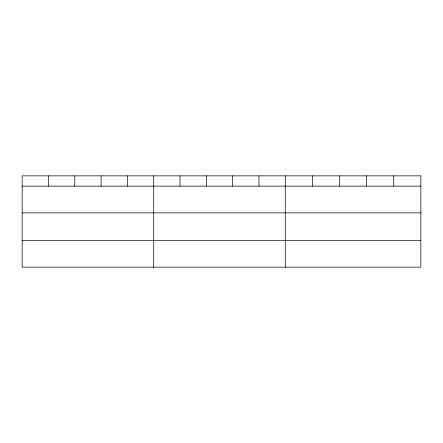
<?xml version="1.0" encoding="UTF-8"?>
<svg xmlns="http://www.w3.org/2000/svg" width="443" height="443" viewBox="0 0 443 443"><rect width="100%" height="100%" fill="white"/><g stroke="black" fill="none" stroke-linecap="round" stroke-linejoin="round"><path stroke-width="0.66" d="M420.85 212.861L420.85 175.849L22.15 175.849L22.15 267.151L420.85 267.151L420.85 212.861L22.15 212.861M22.15 186.126L420.85 186.126M22.15 240.411L420.85 240.411M393.738 175.849L393.738 186.126M366.627 175.849L366.627 186.126M339.515 175.849L339.515 186.126M312.404 175.849L312.404 186.126M285.292 175.849L285.292 267.151M258.978 175.849L258.978 186.126M232.664 175.849L232.664 186.126M206.349 175.849L206.349 186.126M180.035 175.849L180.035 186.126M153.721 175.849L153.721 267.151M127.407 175.849L127.407 186.126M101.093 175.849L101.093 186.126M74.778 175.849L74.778 186.126M48.464 175.849L48.464 186.126"/></g></svg>
